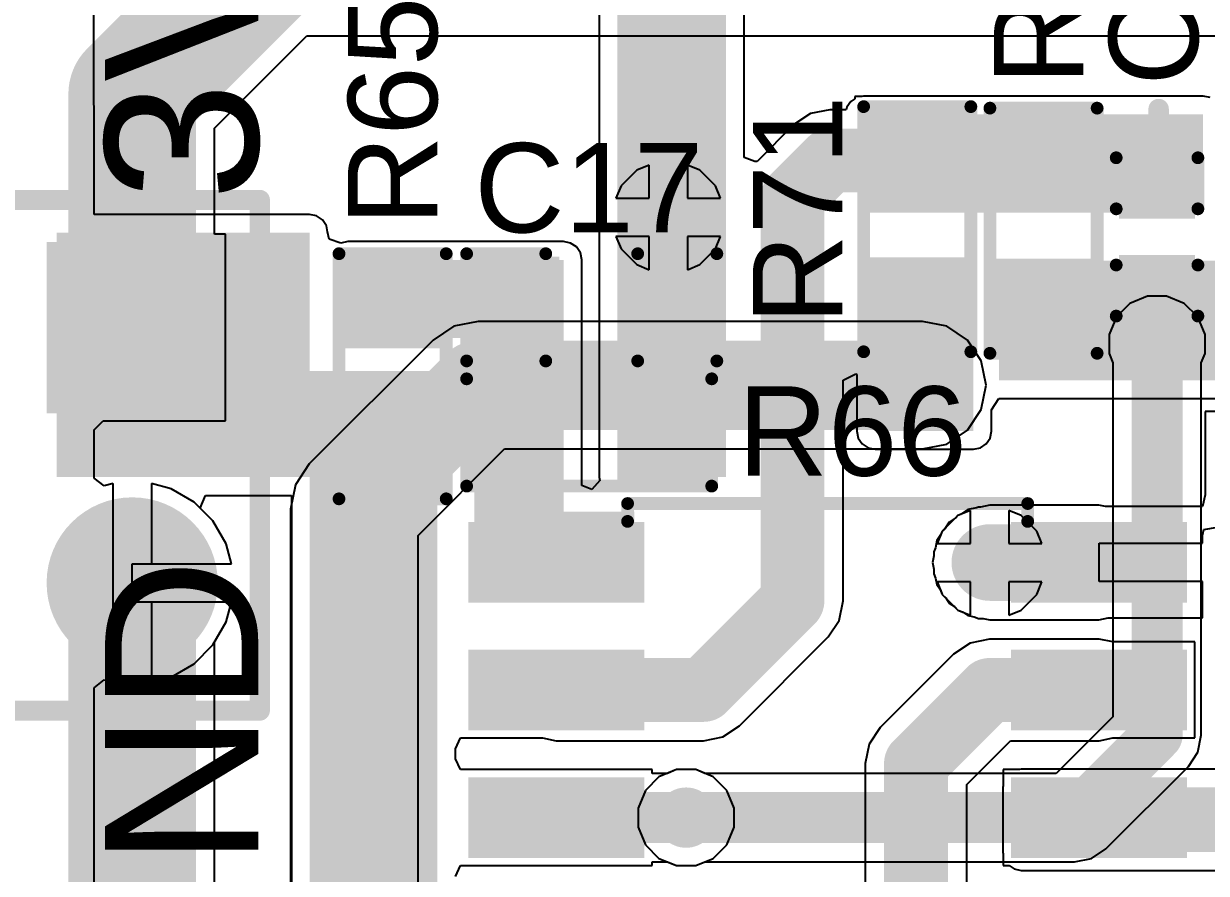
# Model space of a CAD drawing. Header units: millimetres. Extents: x -0.28 to 2.08, y -0.28 to 2.74.
# Drawn here: x -0.0436 to 0.4197, y 2.1007 to 2.4334 of the extents above; entities that cross this region are included whole.
import ezdxf

# ---------------------------------------------------------------- set-up
doc = ezdxf.new("R2010")
doc.units = ezdxf.units.MM
doc.header["$MEASUREMENT"] = 0
for name, color, linetype in [('BottomLayer', 5, 'Continuous'), ('BottomSolder', 6, 'Continuous'), ('MultiLayer', 9, 'Continuous'), ('PadHoleLayer', 156, 'Continuous'), ('TopLayer', 1, 'Continuous'), ('TopOverlay', 2, 'Continuous'), ('TopPaste', 8, 'Continuous'), ('TopSolder', 216, 'Continuous'), ('ViaHoleLayer', 16, 'Continuous')]:
    doc.layers.add(name, color=color, linetype=linetype)
doc.styles.add('Arial', font='arial.ttf', dxfattribs={"height": 0.2})

# ---------------------------------------------------------------- blocks, each defined once
blk = doc.blocks.new('SOIC_8_7')
at = {"layer": 'TopLayer'}
for points in [[(-0.0757874, 0.086811), (-0.0757874, 0.063189), (-0.136811, 0.063189), (-0.136811, 0.086811)], [(0.136811, 0.086811), (0.136811, 0.063189), (0.0757874, 0.063189), (0.0757874, 0.086811)], [(-0.0757874, 0.036811), (-0.0757874, 0.013189), (-0.136811, 0.013189), (-0.136811, 0.036811)], [(0.136811, 0.036811), (0.136811, 0.013189), (0.0757874, 0.013189), (0.0757874, 0.036811)], [(-0.0757874, -0.013189), (-0.0757874, -0.036811), (-0.136811, -0.036811), (-0.136811, -0.013189)], [(0.136811, -0.013189), (0.136811, -0.036811), (0.0757874, -0.036811), (0.0757874, -0.013189)], [(-0.0757874, -0.063189), (-0.0757874, -0.086811), (-0.136811, -0.086811), (-0.136811, -0.063189)], [(0.136811, -0.063189), (0.136811, -0.086811), (0.0757874, -0.086811), (0.0757874, -0.063189)]]:
    blk.add_hatch(color=1, dxfattribs=at).paths.add_polyline_path(points)
at = {"layer": 'TopOverlay'}
blk.add_hatch(color=2, dxfattribs=at).paths.add_polyline_path([(-0.072, 0.062), (-0.059, 0.062), (-0.059, 0.088), (-0.072, 0.088)])
at = {"layer": 'TopPaste'}
for points in [[(-0.0757874, 0.086811), (-0.0757874, 0.063189), (-0.136811, 0.063189), (-0.136811, 0.086811)], [(0.136811, 0.086811), (0.136811, 0.063189), (0.0757874, 0.063189), (0.0757874, 0.086811)], [(-0.0757874, 0.036811), (-0.0757874, 0.013189), (-0.136811, 0.013189), (-0.136811, 0.036811)], [(0.136811, 0.036811), (0.136811, 0.013189), (0.0757874, 0.013189), (0.0757874, 0.036811)], [(-0.0757874, -0.013189), (-0.0757874, -0.036811), (-0.136811, -0.036811), (-0.136811, -0.013189)], [(0.136811, -0.013189), (0.136811, -0.036811), (0.0757874, -0.036811), (0.0757874, -0.013189)], [(-0.0757874, -0.063189), (-0.0757874, -0.086811), (-0.136811, -0.086811), (-0.136811, -0.063189)], [(0.136811, -0.063189), (0.136811, -0.086811), (0.0757874, -0.086811), (0.0757874, -0.063189)]]:
    blk.add_hatch(color=8, dxfattribs=at).paths.add_polyline_path(points)
at = {"layer": 'TopSolder'}
for points in [[(-0.0717874, 0.090811), (-0.0717874, 0.059189), (-0.140811, 0.059189), (-0.140811, 0.090811)], [(0.140811, 0.090811), (0.140811, 0.059189), (0.0717874, 0.059189), (0.0717874, 0.090811)], [(-0.0717874, 0.040811), (-0.0717874, 0.009189), (-0.140811, 0.009189), (-0.140811, 0.040811)], [(0.140811, 0.040811), (0.140811, 0.009189), (0.0717874, 0.009189), (0.0717874, 0.040811)], [(-0.0717874, -0.009189), (-0.0717874, -0.040811), (-0.140811, -0.040811), (-0.140811, -0.009189)], [(0.140811, -0.009189), (0.140811, -0.040811), (0.0717874, -0.040811), (0.0717874, -0.009189)], [(-0.0717874, -0.059189), (-0.0717874, -0.090811), (-0.140811, -0.090811), (-0.140811, -0.059189)], [(0.140811, -0.059189), (0.140811, -0.090811), (0.0717874, -0.090811), (0.0717874, -0.059189)]]:
    blk.add_hatch(color=216, dxfattribs=at).paths.add_polyline_path(points)
at = {"layer": 'TopOverlay', "const_width": 0.005}
for points in [[(-0.07837, 0.098), (-0.07837, 0.091)], [(0.07837, 0.098), (-0.07837, 0.098)], [(0.07837, 0.098), (0.07837, 0.091)], [(-0.143, 0.075), (-0.148, 0.08)], [(-0.148, 0.08), (-0.148, 0.07)], [(-0.143, 0.075), (-0.148, 0.07)], [(-0.07837, -0.091), (-0.07837, -0.098)], [(0.07837, -0.091), (0.07837, -0.098)], [(0.07837, -0.098), (-0.07837, -0.098)]]:
    blk.add_lwpolyline(points, dxfattribs=at)
at = {"layer": 'TopOverlay', "const_width": 0.0025}
for points in [[(-0.07962, 0.098, 1), (-0.07712, 0.098, 1)], [(-0.07962, 0.098, 1), (-0.07712, 0.098, 1)], [(0.07712, 0.098, 1), (0.07962, 0.098, 1)], [(0.07712, 0.098, 1), (0.07962, 0.098, 1)], [(-0.07962, 0.091, 1), (-0.07712, 0.091, 1)], [(0.07712, 0.091, 1), (0.07962, 0.091, 1)], [(-0.14925, 0.08, 1), (-0.14675, 0.08, 1)], [(-0.14925, 0.08, 1), (-0.14675, 0.08, 1)], [(-0.14425, 0.075, 1), (-0.14175, 0.075, 1)], [(-0.14425, 0.075, 1), (-0.14175, 0.075, 1)], [(-0.14925, 0.07, 1), (-0.14675, 0.07, 1)], [(-0.14925, 0.07, 1), (-0.14675, 0.07, 1)], [(-0.07962, -0.091, 1), (-0.07712, -0.091, 1)], [(0.07712, -0.091, 1), (0.07962, -0.091, 1)], [(-0.07962, -0.098, 1), (-0.07712, -0.098, 1)], [(-0.07962, -0.098, 1), (-0.07712, -0.098, 1)], [(0.07712, -0.098, 1), (0.07962, -0.098, 1)], [(0.07712, -0.098, 1), (0.07962, -0.098, 1)]]:
    blk.add_lwpolyline(points, format="xyb", close=True, dxfattribs=at)
blk = doc.blocks.new('R___0603_19')
at = {"layer": 'TopLayer'}
for points in [[(-0.015, 0.0175), (-0.015, -0.0175), (-0.045, -0.0175), (-0.045, 0.0175)], [(0.045, 0.0175), (0.045, -0.0175), (0.015, -0.0175), (0.015, 0.0175)]]:
    blk.add_hatch(color=1, dxfattribs=at).paths.add_polyline_path(points)
at = {"layer": 'TopPaste'}
for points in [[(-0.015, 0.0175), (-0.015, -0.0175), (-0.045, -0.0175), (-0.045, 0.0175)], [(0.045, 0.0175), (0.045, -0.0175), (0.015, -0.0175), (0.015, 0.0175)]]:
    blk.add_hatch(color=8, dxfattribs=at).paths.add_polyline_path(points)
at = {"layer": 'TopSolder'}
for points in [[(-0.011, 0.0215), (-0.011, -0.0215), (-0.049, -0.0215), (-0.049, 0.0215)], [(0.049, 0.0215), (0.049, -0.0215), (0.011, -0.0215), (0.011, 0.0215)]]:
    blk.add_hatch(color=216, dxfattribs=at).paths.add_polyline_path(points)
at = {"layer": 'TopOverlay', "const_width": 0.005}
for points in [[(-0.048, 0.021), (-0.048, -0.021)], [(-0.048, 0.021), (0.048, 0.021)], [(0.048, 0.021), (0.048, -0.021)], [(-0.048, -0.021), (0.048, -0.021)]]:
    blk.add_lwpolyline(points, dxfattribs=at)
at = {"layer": 'TopOverlay', "const_width": 0.0025}
for points in [[(-0.04925, 0.021, 1), (-0.04675, 0.021, 1)], [(-0.04925, 0.021, 1), (-0.04675, 0.021, 1)], [(0.04675, 0.021, 1), (0.04925, 0.021, 1)], [(0.04675, 0.021, 1), (0.04925, 0.021, 1)], [(-0.04925, -0.021, 1), (-0.04675, -0.021, 1)], [(-0.04925, -0.021, 1), (-0.04675, -0.021, 1)], [(0.04675, -0.021, 1), (0.04925, -0.021, 1)], [(0.04675, -0.021, 1), (0.04925, -0.021, 1)]]:
    blk.add_lwpolyline(points, format="xyb", close=True, dxfattribs=at)
blk = doc.blocks.new('R___0603_20')
at = {"layer": 'TopLayer'}
for points in [[(-0.015, 0.0175), (-0.015, -0.0175), (-0.045, -0.0175), (-0.045, 0.0175)], [(0.045, 0.0175), (0.045, -0.0175), (0.015, -0.0175), (0.015, 0.0175)]]:
    blk.add_hatch(color=1, dxfattribs=at).paths.add_polyline_path(points)
at = {"layer": 'TopPaste'}
for points in [[(-0.015, 0.0175), (-0.015, -0.0175), (-0.045, -0.0175), (-0.045, 0.0175)], [(0.045, 0.0175), (0.045, -0.0175), (0.015, -0.0175), (0.015, 0.0175)]]:
    blk.add_hatch(color=8, dxfattribs=at).paths.add_polyline_path(points)
at = {"layer": 'TopSolder'}
for points in [[(-0.011, 0.0215), (-0.011, -0.0215), (-0.049, -0.0215), (-0.049, 0.0215)], [(0.049, 0.0215), (0.049, -0.0215), (0.011, -0.0215), (0.011, 0.0215)]]:
    blk.add_hatch(color=216, dxfattribs=at).paths.add_polyline_path(points)
at = {"layer": 'TopOverlay', "const_width": 0.005}
for points in [[(0.048, 0.021), (-0.048, 0.021)], [(-0.048, -0.021), (-0.048, 0.021)], [(0.048, -0.021), (0.048, 0.021)], [(0.048, -0.021), (-0.048, -0.021)]]:
    blk.add_lwpolyline(points, dxfattribs=at)
at = {"layer": 'TopOverlay', "const_width": 0.0025}
for points in [[(-0.04925, 0.021, 1), (-0.04675, 0.021, 1)], [(-0.04925, 0.021, 1), (-0.04675, 0.021, 1)], [(0.04675, 0.021, 1), (0.04925, 0.021, 1)], [(0.04675, 0.021, 1), (0.04925, 0.021, 1)], [(-0.04925, -0.021, 1), (-0.04675, -0.021, 1)], [(-0.04925, -0.021, 1), (-0.04675, -0.021, 1)], [(0.04675, -0.021, 1), (0.04925, -0.021, 1)], [(0.04675, -0.021, 1), (0.04925, -0.021, 1)]]:
    blk.add_lwpolyline(points, format="xyb", close=True, dxfattribs=at)
blk = doc.blocks.new('R___0603_25')
at = {"layer": 'TopLayer'}
for points in [[(-0.015, 0.0175), (-0.015, -0.0175), (-0.045, -0.0175), (-0.045, 0.0175)], [(0.045, 0.0175), (0.045, -0.0175), (0.015, -0.0175), (0.015, 0.0175)]]:
    blk.add_hatch(color=1, dxfattribs=at).paths.add_polyline_path(points)
at = {"layer": 'TopPaste'}
for points in [[(-0.015, 0.0175), (-0.015, -0.0175), (-0.045, -0.0175), (-0.045, 0.0175)], [(0.045, 0.0175), (0.045, -0.0175), (0.015, -0.0175), (0.015, 0.0175)]]:
    blk.add_hatch(color=8, dxfattribs=at).paths.add_polyline_path(points)
at = {"layer": 'TopSolder'}
for points in [[(-0.011, 0.0215), (-0.011, -0.0215), (-0.049, -0.0215), (-0.049, 0.0215)], [(0.049, 0.0215), (0.049, -0.0215), (0.011, -0.0215), (0.011, 0.0215)]]:
    blk.add_hatch(color=216, dxfattribs=at).paths.add_polyline_path(points)
at = {"layer": 'TopOverlay', "const_width": 0.005}
for points in [[(-0.048, 0.021), (0.048, 0.021)], [(-0.048, -0.021), (-0.048, 0.021)], [(0.048, -0.021), (0.048, 0.021)], [(-0.048, -0.021), (0.048, -0.021)]]:
    blk.add_lwpolyline(points, dxfattribs=at)
at = {"layer": 'TopOverlay', "const_width": 0.0025}
for points in [[(-0.04925, 0.021, 1), (-0.04675, 0.021, 1)], [(-0.04925, 0.021, 1), (-0.04675, 0.021, 1)], [(0.04675, 0.021, 1), (0.04925, 0.021, 1)], [(0.04675, 0.021, 1), (0.04925, 0.021, 1)], [(-0.04925, -0.021, 1), (-0.04675, -0.021, 1)], [(-0.04925, -0.021, 1), (-0.04675, -0.021, 1)], [(0.04675, -0.021, 1), (0.04925, -0.021, 1)], [(0.04675, -0.021, 1), (0.04925, -0.021, 1)]]:
    blk.add_lwpolyline(points, format="xyb", close=True, dxfattribs=at)
blk = doc.blocks.new('R___0603_26')
at = {"layer": 'TopLayer'}
for points in [[(-0.015, 0.0175), (-0.015, -0.0175), (-0.045, -0.0175), (-0.045, 0.0175)], [(0.045, 0.0175), (0.045, -0.0175), (0.015, -0.0175), (0.015, 0.0175)]]:
    blk.add_hatch(color=1, dxfattribs=at).paths.add_polyline_path(points)
at = {"layer": 'TopPaste'}
for points in [[(-0.015, 0.0175), (-0.015, -0.0175), (-0.045, -0.0175), (-0.045, 0.0175)], [(0.045, 0.0175), (0.045, -0.0175), (0.015, -0.0175), (0.015, 0.0175)]]:
    blk.add_hatch(color=8, dxfattribs=at).paths.add_polyline_path(points)
at = {"layer": 'TopSolder'}
for points in [[(-0.011, 0.0215), (-0.011, -0.0215), (-0.049, -0.0215), (-0.049, 0.0215)], [(0.049, 0.0215), (0.049, -0.0215), (0.011, -0.0215), (0.011, 0.0215)]]:
    blk.add_hatch(color=216, dxfattribs=at).paths.add_polyline_path(points)
at = {"layer": 'TopOverlay', "const_width": 0.005}
for points in [[(0.048, 0.021), (-0.048, 0.021)], [(-0.048, -0.021), (-0.048, 0.021)], [(0.048, -0.021), (0.048, 0.021)], [(0.048, -0.021), (-0.048, -0.021)]]:
    blk.add_lwpolyline(points, dxfattribs=at)
at = {"layer": 'TopOverlay', "const_width": 0.0025}
for points in [[(-0.04925, 0.021, 1), (-0.04675, 0.021, 1)], [(-0.04925, 0.021, 1), (-0.04675, 0.021, 1)], [(0.04675, 0.021, 1), (0.04925, 0.021, 1)], [(0.04675, 0.021, 1), (0.04925, 0.021, 1)], [(-0.04925, -0.021, 1), (-0.04675, -0.021, 1)], [(-0.04925, -0.021, 1), (-0.04675, -0.021, 1)], [(0.04675, -0.021, 1), (0.04925, -0.021, 1)], [(0.04675, -0.021, 1), (0.04925, -0.021, 1)]]:
    blk.add_lwpolyline(points, format="xyb", close=True, dxfattribs=at)
blk = doc.blocks.new('HDR1X2__89')
at = {"layer": 'BottomLayer'}
blk.add_hatch(color=5, dxfattribs=at).paths.add_polyline_path([(-0.02952755, 0.02952755), (0.02952755, 0.02952755), (0.02952755, -0.02952755), (-0.02952755, -0.02952755)])
h = blk.add_hatch(color=5, dxfattribs=at)
edge = h.paths.add_edge_path()
edge.add_arc((0.1, 0), 0.0295275, 0, 360)
at = {"layer": 'BottomSolder'}
blk.add_hatch(color=6, dxfattribs=at).paths.add_polyline_path([(-0.03352755, 0.03352755), (0.03352755, 0.03352755), (0.03352755, -0.03352755), (-0.03352755, -0.03352755)])
h = blk.add_hatch(color=6, dxfattribs=at)
edge = h.paths.add_edge_path()
edge.add_arc((0.1, 0), 0.0335275, 0, 360)
at = {"layer": 'MultiLayer'}
blk.add_hatch(color=9, dxfattribs=at).paths.add_polyline_path([(-0.02952755, 0.02952755), (0.02952755, 0.02952755), (0.02952755, -0.02952755), (-0.02952755, -0.02952755)])
h = blk.add_hatch(color=9, dxfattribs=at)
edge = h.paths.add_edge_path()
edge.add_arc((0.1, 0), 0.0295275, 0, 360)
at = {"layer": 'PadHoleLayer'}
h = blk.add_hatch(color=156, dxfattribs=at)
edge = h.paths.add_edge_path()
edge.add_arc((0, 0), 0.0177165, 0, 360)
h = blk.add_hatch(color=156, dxfattribs=at)
edge = h.paths.add_edge_path()
edge.add_arc((0.1, 0), 0.0177165, 0, 360)
at = {"layer": 'TopLayer'}
blk.add_hatch(color=1, dxfattribs=at).paths.add_polyline_path([(-0.02952755, 0.02952755), (0.02952755, 0.02952755), (0.02952755, -0.02952755), (-0.02952755, -0.02952755)])
h = blk.add_hatch(color=1, dxfattribs=at)
edge = h.paths.add_edge_path()
edge.add_arc((0.1, 0), 0.0295275, 0, 360)
at = {"layer": 'TopSolder'}
blk.add_hatch(color=216, dxfattribs=at).paths.add_polyline_path([(-0.03352755, 0.03352755), (0.03352755, 0.03352755), (0.03352755, -0.03352755), (-0.03352755, -0.03352755)])
h = blk.add_hatch(color=216, dxfattribs=at)
edge = h.paths.add_edge_path()
edge.add_arc((0.1, 0), 0.0335275, 0, 360)
at = {"layer": 'TopOverlay', "const_width": 0.007874}
for points in [[(-0.05, -0.05), (-0.05, 0.05)], [(0.15, 0.05), (-0.05, 0.05)], [(0.15, -0.05), (0.15, 0.05)], [(0.15, -0.05), (-0.05, -0.05)]]:
    blk.add_lwpolyline(points, dxfattribs=at)
at = {"layer": 'TopOverlay', "const_width": 0.003937}
for points in [[(-0.0519685, 0.05, 1), (-0.0480315, 0.05, 1)], [(-0.0519685, 0.05, 1), (-0.0480315, 0.05, 1)], [(0.1480315, 0.05, 1), (0.1519685, 0.05, 1)], [(0.1480315, 0.05, 1), (0.1519685, 0.05, 1)], [(-0.0519685, -0.05, 1), (-0.0480315, -0.05, 1)], [(-0.0519685, -0.05, 1), (-0.0480315, -0.05, 1)], [(0.1480315, -0.05, 1), (0.1519685, -0.05, 1)], [(0.1480315, -0.05, 1), (0.1519685, -0.05, 1)]]:
    blk.add_lwpolyline(points, format="xyb", close=True, dxfattribs=at)
blk = doc.blocks.new('C___0402_91')
at = {"layer": 'TopLayer'}
for points in [[(-0.0275, -0.0125), (-0.0275, 0.0125), (-0.0095, 0.0125), (-0.0095, -0.0125)], [(0.0095, -0.0125), (0.0095, 0.0125), (0.0275, 0.0125), (0.0275, -0.0125)]]:
    blk.add_hatch(color=1, dxfattribs=at).paths.add_polyline_path(points)
at = {"layer": 'TopPaste'}
for points in [[(-0.0275, -0.0125), (-0.0275, 0.0125), (-0.0095, 0.0125), (-0.0095, -0.0125)], [(0.0095, -0.0125), (0.0095, 0.0125), (0.0275, 0.0125), (0.0275, -0.0125)]]:
    blk.add_hatch(color=8, dxfattribs=at).paths.add_polyline_path(points)
at = {"layer": 'TopSolder'}
for points in [[(-0.0298622, -0.0148622), (-0.0298622, 0.0148622), (-0.0071378, 0.0148622), (-0.0071378, -0.0148622)], [(0.0071378, -0.0148622), (0.0071378, 0.0148622), (0.0298622, 0.0148622), (0.0298622, -0.0148622)]]:
    blk.add_hatch(color=216, dxfattribs=at).paths.add_polyline_path(points)
at = {"layer": 'TopOverlay', "const_width": 0.005}
for points in [[(-0.011, 0.016), (-0.031, 0.016)], [(-0.031, -0.016), (-0.031, 0.016)], [(0.031, 0.016), (0.011, 0.016)], [(0.031, -0.016), (0.031, 0.016)], [(-0.011, -0.016), (-0.031, -0.016)], [(0.031, -0.016), (0.011, -0.016)]]:
    blk.add_lwpolyline(points, dxfattribs=at)
at = {"layer": 'TopOverlay', "const_width": 0.0025}
for points in [[(-0.03225, 0.016, 1), (-0.02975, 0.016, 1)], [(-0.03225, 0.016, 1), (-0.02975, 0.016, 1)], [(-0.01225, 0.016, 1), (-0.00975, 0.016, 1)], [(0.00975, 0.016, 1), (0.01225, 0.016, 1)], [(0.02975, 0.016, 1), (0.03225, 0.016, 1)], [(0.02975, 0.016, 1), (0.03225, 0.016, 1)], [(-0.03225, -0.016, 1), (-0.02975, -0.016, 1)], [(-0.03225, -0.016, 1), (-0.02975, -0.016, 1)], [(-0.01225, -0.016, 1), (-0.00975, -0.016, 1)], [(0.00975, -0.016, 1), (0.01225, -0.016, 1)], [(0.02975, -0.016, 1), (0.03225, -0.016, 1)], [(0.02975, -0.016, 1), (0.03225, -0.016, 1)]]:
    blk.add_lwpolyline(points, format="xyb", close=True, dxfattribs=at)
blk = doc.blocks.new('C___0603_95')
at = {"layer": 'TopLayer'}
for points in [[(-0.015, 0.0175), (-0.015, -0.0175), (-0.045, -0.0175), (-0.045, 0.0175)], [(0.045, 0.0175), (0.045, -0.0175), (0.015, -0.0175), (0.015, 0.0175)]]:
    blk.add_hatch(color=1, dxfattribs=at).paths.add_polyline_path(points)
at = {"layer": 'TopPaste'}
for points in [[(-0.015, 0.0175), (-0.015, -0.0175), (-0.045, -0.0175), (-0.045, 0.0175)], [(0.045, 0.0175), (0.045, -0.0175), (0.015, -0.0175), (0.015, 0.0175)]]:
    blk.add_hatch(color=8, dxfattribs=at).paths.add_polyline_path(points)
at = {"layer": 'TopSolder'}
for points in [[(-0.0126378, 0.0198622), (-0.0126378, -0.0198622), (-0.0473622, -0.0198622), (-0.0473622, 0.0198622)], [(0.0473622, 0.0198622), (0.0473622, -0.0198622), (0.0126378, -0.0198622), (0.0126378, 0.0198622)]]:
    blk.add_hatch(color=216, dxfattribs=at).paths.add_polyline_path(points)
at = {"layer": 'TopOverlay', "const_width": 0.005}
for points in [[(-0.049, 0.021), (-0.049, -0.021)], [(-0.018, 0.021), (-0.049, 0.021)], [(0.049, 0.021), (0.018, 0.021)], [(0.049, 0.021), (0.049, -0.021)], [(-0.018, -0.021), (-0.049, -0.021)], [(0.049, -0.021), (0.018, -0.021)]]:
    blk.add_lwpolyline(points, dxfattribs=at)
at = {"layer": 'TopOverlay', "const_width": 0.0025}
for points in [[(-0.05025, 0.021, 1), (-0.04775, 0.021, 1)], [(-0.05025, 0.021, 1), (-0.04775, 0.021, 1)], [(-0.01925, 0.021, 1), (-0.01675, 0.021, 1)], [(0.01675, 0.021, 1), (0.01925, 0.021, 1)], [(0.04775, 0.021, 1), (0.05025, 0.021, 1)], [(0.04775, 0.021, 1), (0.05025, 0.021, 1)], [(-0.05025, -0.021, 1), (-0.04775, -0.021, 1)], [(-0.05025, -0.021, 1), (-0.04775, -0.021, 1)], [(-0.01925, -0.021, 1), (-0.01675, -0.021, 1)], [(0.01675, -0.021, 1), (0.01925, -0.021, 1)], [(0.04775, -0.021, 1), (0.05025, -0.021, 1)], [(0.04775, -0.021, 1), (0.05025, -0.021, 1)]]:
    blk.add_lwpolyline(points, format="xyb", close=True, dxfattribs=at)

msp = doc.modelspace()

# ---------------------------------------------------------------- hatches: boundary and pattern name
at = {"layer": 'BottomLayer'}
h = msp.add_hatch(color=5, dxfattribs=at)
edge = h.paths.add_edge_path()
edge.add_arc((0.2089454, 2.3575614), 0.011811, 0, 360)
h = msp.add_hatch(color=5, dxfattribs=at)
edge = h.paths.add_edge_path()
edge.add_arc((0.4003807, 2.3079449), 0.011811, 0, 360)
h = msp.add_hatch(color=5, dxfattribs=at)
edge = h.paths.add_edge_path()
edge.add_arc((0.3084449, 2.2918504), 0.011811, 0, 360)
h = msp.add_hatch(color=5, dxfattribs=at)
edge = h.paths.add_edge_path()
edge.add_arc((0.3347642, 2.2223006), 0.011811, 0, 360)
h = msp.add_hatch(color=5, dxfattribs=at)
edge = h.paths.add_edge_path()
edge.add_arc((0.2159141, 2.1225086), 0.011811, 0, 360)
at = {"layer": 'TopLayer'}
for points in [[(0.189, 2.255847), (0.2315594, 2.255847), (0.2315594, 2.5946342), (0.189, 2.5946342)], [(0.2854449, 2.3594169), (0.4184391, 2.3594169), (0.4184391, 2.3979449), (0.2854449, 2.3979449)], [(-0.0305827, 2.2644095), (0.0684453, 2.2644095), (0.0684453, 2.3515613), (-0.0305827, 2.3515613)], [(0.0284725, 2.2644095), (0.0684453, 2.2644095), (0.0684453, 2.3515613), (0.0284725, 2.3515613)], [(0.0834449, 2.3103504), (0.1639453, 2.3103504), (0.1639453, 2.3409454), (0.0834449, 2.3409454)], [(0.1329454, 2.2106976), (0.1679454, 2.2106976), (0.1679454, 2.3409454), (0.1329454, 2.3409454)], [(0.1929454, 2.255847), (0.2239454, 2.255847), (0.2239454, 2.3398504), (0.1929454, 2.3398504)], [(0.3384128, 2.2938174), (0.4611868, 2.2938174), (0.4611868, 2.340635), (0.3384128, 2.340635)], [(0.2899449, 2.2738922), (0.3284449, 2.2738922), (0.3284449, 2.3379448), (0.2899449, 2.3379448)], [(-0.0305827, 2.255847), (0.1184449, 2.255847), (0.1184449, 2.297423), (-0.0305827, 2.297423)], [(0.0684454, 1.9949454), (0.1184448, 1.9949454), (0.1184448, 2.2803504), (0.0684454, 2.2803504)], [(0.1345466, 2.2106976), (0.1955702, 2.2106976), (0.1955702, 2.2423814), (0.1345466, 2.2423814)], [(0.347145, 2.109), (0.4637638, 2.109), (0.4637638, 2.1343196), (0.347145, 2.1343196)]]:
    msp.add_hatch(color=1, dxfattribs=at).paths.add_polyline_path(points)
h = msp.add_hatch(color=1, dxfattribs=at)
edge = h.paths.add_edge_path()
edge.add_arc((0.2089454, 2.3575614), 0.011811, 0, 360)
h = msp.add_hatch(color=1, dxfattribs=at)
edge = h.paths.add_edge_path()
edge.add_arc((0.4003807, 2.3079449), 0.011811, 0, 360)
h = msp.add_hatch(color=1, dxfattribs=at)
edge = h.paths.add_edge_path()
edge.add_arc((0.3084449, 2.2918504), 0.011811, 0, 360)
h = msp.add_hatch(color=1, dxfattribs=at)
edge = h.paths.add_edge_path()
edge.add_arc((0.3347642, 2.2223006), 0.011811, 0, 360)
h = msp.add_hatch(color=1, dxfattribs=at)
edge = h.paths.add_edge_path()
edge.add_arc((0.2159141, 2.1225086), 0.011811, 0, 360)
at = {"layer": 'ViaHoleLayer'}
h = msp.add_hatch(color=16, dxfattribs=at)
edge = h.paths.add_edge_path()
edge.add_arc((0.2089454, 2.3575614), 0.0059055, 0, 360)
h = msp.add_hatch(color=16, dxfattribs=at)
edge = h.paths.add_edge_path()
edge.add_arc((0.4003807, 2.3079449), 0.0059055, 0, 360)
h = msp.add_hatch(color=16, dxfattribs=at)
edge = h.paths.add_edge_path()
edge.add_arc((0.3084449, 2.2918504), 0.0059055, 0, 360)
h = msp.add_hatch(color=16, dxfattribs=at)
edge = h.paths.add_edge_path()
edge.add_arc((0.3347642, 2.2223006), 0.0059055, 0, 360)
h = msp.add_hatch(color=16, dxfattribs=at)
edge = h.paths.add_edge_path()
edge.add_arc((0.2159141, 2.1225086), 0.0059055, 0, 360)

# ---------------------------------------------------------------- linework, layer by layer
at = {"layer": 'BottomLayer'}
for p, q in [((0.031221, 2.3925616), (0.0673283, 2.4286688)), ((0.0673283, 2.4286688), (0.4936378, 2.4286688)), ((0.031221, 2.350937), (0.031221, 2.3925616)), ((0.2014454, 2.3780629), (0.1965905, 2.3760519)), ((0.2014454, 2.3650614), (0.2014454, 2.3780629)), ((0.2213003, 2.3760519), (0.2164454, 2.3780629)), ((0.2164454, 2.3780629), (0.2164454, 2.3650614)), ((0.1965905, 2.3760519), (0.1904549, 2.3699163)), ((0.2274359, 2.3699163), (0.2213003, 2.3760519)), ((0.1904549, 2.3699163), (0.1884439, 2.3650614)), ((0.2294469, 2.3650614), (0.2274359, 2.3699163)), ((0.1884439, 2.3650614), (0.2014454, 2.3650614)), ((0.2164454, 2.3650614), (0.2294469, 2.3650614)), ((0.0354724, 2.350937), (0.031221, 2.350937)), ((0.0354724, 2.277882), (0.0354724, 2.350937)), ((0.2014454, 2.3500614), (0.1884439, 2.3500614)), ((0.1884439, 2.3500614), (0.1904549, 2.3452065)), ((0.2014454, 2.3370599), (0.2014454, 2.3500614)), ((0.2294469, 2.3500614), (0.2164454, 2.3500614)), ((0.2164454, 2.3500614), (0.2164454, 2.3370599)), ((0.2274359, 2.3452065), (0.2294469, 2.3500614)), ((0.1904549, 2.3452065), (0.1965905, 2.3390709)), ((0.2213003, 2.3390709), (0.2274359, 2.3452065)), ((0.1965905, 2.3390709), (0.2014454, 2.3370599)), ((0.2164454, 2.3370599), (0.2213003, 2.3390709)), ((0.396639, 2.3267559), (0.3897251, 2.3238921)), ((0.4041224, 2.3267559), (0.396639, 2.3267559)), ((0.4110363, 2.3238921), (0.4041224, 2.3267559)), ((0.3897251, 2.3238921), (0.3844335, 2.3186005)), ((0.4163279, 2.3186005), (0.4110363, 2.3238921)), ((0.1344644, 2.3168304), (0.124905, 2.3149289)), ((0.3084449, 2.3168304), (0.1344644, 2.3168304)), ((0.3180043, 2.3149289), (0.3084449, 2.3168304)), ((0.3844335, 2.3186005), (0.3815697, 2.3116866)), ((0.4191917, 2.3116866), (0.4163279, 2.3186005)), ((0.124905, 2.3149289), (0.1168009, 2.3095139)), ((0.3261084, 2.3095139), (0.3180043, 2.3149289)), ((0.3815697, 2.3116866), (0.3815697, 2.3042032)), ((0.4191917, 2.3042032), (0.4191917, 2.3116866)), ((0.1168009, 2.3095139), (0.0682883, 2.2610013)), ((0.3315234, 2.3014098), (0.3261084, 2.3095139)), ((0.3815697, 2.3042032), (0.3830477, 2.300635)), ((0.4177137, 2.300635), (0.4191917, 2.3042032)), ((0.3334249, 2.2918504), (0.3315234, 2.3014098)), ((0.3830477, 2.300635), (0.3830477, 2.1619759)), ((0.4177137, 2.1547963), (0.4177137, 2.300635)), ((0.3315234, 2.282291), (0.3334249, 2.2918504)), ((0.3261084, 2.2741869), (0.3315234, 2.282291)), ((-0.0160153, 2.2743464), (-0.0124797, 2.277882)), ((-0.0124797, 2.277882), (0.0354724, 2.277882)), ((-0.016015, 2.2554297), (-0.0160153, 2.2743464)), ((0.3180043, 2.2687719), (0.3261084, 2.2741869)), ((0.1109318, 2.2329908), (0.1448114, 2.2668704)), ((0.1448114, 2.2668704), (0.3084449, 2.2668704)), ((0.3084449, 2.2668704), (0.3180043, 2.2687719)), ((0.0682883, 2.2610013), (0.0628733, 2.2528972)), ((-0.0120481, 2.2523858), (-0.016015, 2.2554297)), ((-0.008555, 2.2533218), (-0.0120481, 2.2523858)), ((-0.008555, 2.2144094), (-0.008555, 2.2533218)), ((0.014202, 2.2512433), (0.006445, 2.2533217)), ((0.006445, 2.2533217), (0.006445, 2.2219094)), ((0.0628733, 2.2528972), (0.0609718, 2.2433378)), ((0.0232154, 2.2460394), (0.014202, 2.2512433)), ((0.0305748, 2.23868), (0.0232154, 2.2460394)), ((0.0609718, 2.2433378), (0.0609718, 1.8859374)), ((0.3272642, 2.2428021), (0.3224093, 2.2407911)), ((0.3272642, 2.2298006), (0.3272642, 2.2428021)), ((0.3471191, 2.2407911), (0.3422642, 2.2428021)), ((0.3422642, 2.2428021), (0.3422642, 2.2298006)), ((0.0357787, 2.2296666), (0.0305748, 2.23868)), ((0.3224093, 2.2407911), (0.3162737, 2.2346555)), ((0.3532547, 2.2346555), (0.3471191, 2.2407911)), ((0.1109318, 1.8859374), (0.1109318, 2.2329908)), ((0.3162737, 2.2346555), (0.3142627, 2.2298006)), ((0.3552657, 2.2298006), (0.3532547, 2.2346555)), ((0.0378572, 2.2219094), (0.0357787, 2.2296666)), ((0.3142627, 2.2298006), (0.3272642, 2.2298006)), ((0.3422642, 2.2298006), (0.3552657, 2.2298006)), ((0.006445, 2.2219094), (0.0378572, 2.2219094)), ((-0.008555, 2.1754972), (-0.008555, 2.2144094)), ((0.3272642, 2.2148006), (0.3142627, 2.2148006)), ((0.3142627, 2.2148006), (0.3162737, 2.2099457)), ((0.3272642, 2.2017991), (0.3272642, 2.2148006)), ((0.3552657, 2.2148006), (0.3422642, 2.2148006)), ((0.3422642, 2.2148006), (0.3422642, 2.2017991)), ((0.3532547, 2.2099457), (0.3552657, 2.2148006)), ((0.3162737, 2.2099457), (0.3224093, 2.2038101)), ((0.3471191, 2.2038101), (0.3532547, 2.2099457)), ((0.0378571, 2.2069094), (0.006445, 2.2069094)), ((0.006445, 2.2069094), (0.006445, 2.1754973)), ((0.0357787, 2.1991524), (0.0378571, 2.2069094)), ((0.3224093, 2.2038101), (0.3272642, 2.2017991)), ((0.3422642, 2.2017991), (0.3471191, 2.2038101)), ((0.0305748, 2.190139), (0.0357787, 2.1991524)), ((0.0232154, 2.1827796), (0.0305748, 2.190139)), ((0.014202, 2.1775757), (0.0232154, 2.1827796)), ((0.006445, 2.1754973), (0.014202, 2.1775757)), ((-0.0160137, 2.173389), (-0.0120469, 2.1764328)), ((-0.016008, 1.7998213), (-0.0160137, 2.173389)), ((-0.0120469, 2.1764328), (-0.008555, 2.1754972)), ((0.3830477, 2.1619759), (0.3609134, 2.1398416)), ((0.4163943, 2.1481632), (0.4177137, 2.1547963)), ((0.412637, 2.14254), (0.4163943, 2.1481632)), ((0.2121724, 2.1413196), (0.2052585, 2.1384558)), ((0.2196558, 2.1413196), (0.2121724, 2.1413196)), ((0.223224, 2.1398416), (0.2196558, 2.1413196)), ((0.3803493, 2.1102523), (0.412637, 2.14254)), ((0.2052585, 2.1384558), (0.1999669, 2.1331642)), ((0.3609134, 2.1398416), (0.223224, 2.1398416)), ((0.1999669, 2.1331642), (0.1971031, 2.1262503)), ((0.1971031, 2.1262503), (0.1971031, 2.1187669)), ((0.1971031, 2.1187669), (0.1999669, 2.111853)), ((0.1999669, 2.111853), (0.2052585, 2.1065614)), ((0.3747261, 2.106495), (0.3803493, 2.1102523)), ((0.2052585, 2.1065614), (0.2121724, 2.1036976)), ((0.2121724, 2.1036976), (0.2196558, 2.1036976)), ((0.2196558, 2.1036976), (0.223224, 2.1051756)), ((0.223224, 2.1051756), (0.368093, 2.1051756)), ((0.368093, 2.1051756), (0.3747261, 2.106495))]:
    msp.add_line(p, q, dxfattribs=at)
for points, const_width in [([(-0.0010551, 2.4059307), (0.0539591, 2.4609449)], 0.05), ([(-0.0010551, 2.3144095), (-0.0010551, 2.4059307)], 0.05), ([(0.4003807, 2.1547963), (0.4003807, 2.3079449)], 0.02), ([(0.0859518, 2.2433378), (0.1344644, 2.2918504)], 0.035), ([(0.1344644, 2.2918504), (0.3084449, 2.2918504)], 0.035), ([(0.0859518, 1.8859374), (0.0859518, 2.2433378)], 0.035), ([(0.368093, 2.1225086), (0.4003807, 2.1547963)], 0.02), ([(0.2159141, 2.1225086), (0.368093, 2.1225086)], 0.02)]:
    msp.add_lwpolyline(points, dxfattribs=dict(at, const_width=const_width))
for points, const_width in [([(-0.0135551, 2.4059307, 1), (0.0114449, 2.4059307, 1)], 0.025), ([(-0.0135551, 2.4059307, 1), (0.0114449, 2.4059307, 1)], 0.025), ([(-0.0135551, 2.3144095, 1), (0.0114449, 2.3144095, 1)], 0.025), ([(0.3953807, 2.3079449, 1), (0.4053807, 2.3079449, 1)], 0.01), ([(0.1257144, 2.2918504, 1), (0.1432144, 2.2918504, 1)], 0.0175), ([(0.1257144, 2.2918504, 1), (0.1432144, 2.2918504, 1)], 0.0175), ([(0.2996949, 2.2918504, 1), (0.3171949, 2.2918504, 1)], 0.0175), ([(0.0772018, 2.2433378, 1), (0.0947018, 2.2433378, 1)], 0.0175), ([(0.0772018, 2.2433378, 1), (0.0947018, 2.2433378, 1)], 0.0175), ([(0.3953807, 2.1547963, 1), (0.4053807, 2.1547963, 1)], 0.01), ([(0.3953807, 2.1547963, 1), (0.4053807, 2.1547963, 1)], 0.01), ([(0.2109141, 2.1225086, 1), (0.2209141, 2.1225086, 1)], 0.01), ([(0.363093, 2.1225086, 1), (0.373093, 2.1225086, 1)], 0.01), ([(0.363093, 2.1225086, 1), (0.373093, 2.1225086, 1)], 0.01)]:
    msp.add_lwpolyline(points, format="xyb", close=True, dxfattribs=dict(at, const_width=const_width))
at = {"layer": 'TopLayer'}
for p, q in [((0.1818629, 2.5245366), (0.1818629, 2.255847)), ((-0.0160167, 2.3586985), (-0.0160189, 2.5007631)), ((0.2386965, 2.3810795), (0.2386965, 2.4589449)), ((0.2847557, 2.4049449), (0.2819449, 2.4049449)), ((0.2819449, 2.4049449), (0.2819449, 2.404025)), ((0.2854449, 2.405082), (0.2847557, 2.4049449)), ((0.4184392, 2.405082), (0.2854449, 2.405082)), ((0.4211704, 2.4045387), (0.4184392, 2.405082)), ((0.2722041, 2.3997377), (0.2645955, 2.3982243)), ((0.2786644, 2.3997377), (0.2722041, 2.3997377)), ((0.2788511, 2.4006761), (0.2786644, 2.3997377)), ((0.2803982, 2.4029916), (0.2788511, 2.4006761)), ((0.2819449, 2.404025), (0.2803982, 2.4029916)), ((0.2645955, 2.3982243), (0.2581454, 2.3939144)), ((0.2581454, 2.3939144), (0.2436965, 2.3794655)), ((0.2428577, 2.379512), (0.2386965, 2.3810795)), ((0.2436965, 2.3794655), (0.2428577, 2.379512)), ((0.0684454, 2.3586985), (-0.0160167, 2.3586985)), ((0.0711766, 2.3581552), (0.0684454, 2.3586985)), ((0.0734921, 2.3566081), (0.0711766, 2.3581552)), ((0.0750392, 2.3542926), (0.0734921, 2.3566081)), ((0.0755031, 2.3519604), (0.0750392, 2.3542926)), ((0.0760971, 2.3490534), (0.0755031, 2.3519604)), ((0.0807138, 2.3475392), (0.0760971, 2.3490534)), ((0.0834449, 2.3480825), (0.0807138, 2.3475392)), ((0.1679454, 2.3480825), (0.0834449, 2.3480825)), ((0.1706766, 2.3475392), (0.1679454, 2.3480825)), ((0.1729921, 2.3459921), (0.1706766, 2.3475392)), ((0.1745392, 2.3436766), (0.1729921, 2.3459921)), ((0.1750825, 2.3409454), (0.1745392, 2.3436766)), ((0.1750825, 2.2525975), (0.1750825, 2.3409454)), ((0.2774414, 2.2938188), (0.2824414, 2.2962819)), ((0.2774414, 2.2073485), (0.2774414, 2.2938188)), ((0.2824414, 2.2962819), (0.2828078, 2.2960003)), ((0.2828078, 2.2960003), (0.2828078, 2.2738922)), ((0.335582, 2.2821454), (0.3384129, 2.2866803)), ((0.3384129, 2.2866803), (0.4611868, 2.2866803)), ((0.335582, 2.2738922), (0.335582, 2.2821454)), ((0.4681868, 2.2815226), (0.4191868, 2.2815226)), ((0.4191868, 2.2815226), (0.4191868, 2.2488979)), ((0.2828078, 2.2738922), (0.2833511, 2.271161)), ((0.2833511, 2.271161), (0.2848982, 2.2688455)), ((0.3334916, 2.2688455), (0.3350387, 2.271161)), ((0.3350387, 2.271161), (0.335582, 2.2738922)), ((0.2848982, 2.2688455), (0.2872137, 2.2672984)), ((0.2872137, 2.2672984), (0.2899449, 2.2667551)), ((0.2899449, 2.2667551), (0.3284449, 2.2667551)), ((0.3284449, 2.2667551), (0.3311761, 2.2672984)), ((0.3311761, 2.2672984), (0.3334916, 2.2688455)), ((0.178954, 2.2509527), (0.1750825, 2.2525975)), ((0.1821164, 2.2545725), (0.178954, 2.2509527)), ((0.1818629, 2.255847), (0.1821164, 2.2545725)), ((0.0255449, 2.2437099), (0.027616, 2.2487099)), ((0.027616, 2.2487099), (0.0613083, 2.2487099)), ((0.0613083, 2.2487099), (0.0613083, 2.0843196)), ((0.4191868, 2.2488979), (0.4181685, 2.2443197)), ((0.0305748, 2.23868), (0.0255449, 2.2437099)), ((0.3262842, 2.2431281), (0.3234021, 2.2412023)), ((0.329684, 2.2438044), (0.3262842, 2.2431281)), ((0.3304257, 2.2441116), (0.329684, 2.2438044)), ((0.3312285, 2.2441116), (0.3304257, 2.2441116)), ((0.3348682, 2.2448356), (0.3312285, 2.2441116)), ((0.3775528, 2.2448356), (0.3348682, 2.2448356)), ((0.3801469, 2.2443196), (0.3775528, 2.2448356)), ((0.4141867, 2.2443196), (0.3801469, 2.2443196)), ((0.4181685, 2.2443197), (0.4141867, 2.2443196)), ((0.0357787, 2.2296666), (0.0305748, 2.23868)), ((0.3190071, 2.2382657), (0.3172415, 2.2356233)), ((0.3216495, 2.2400313), (0.3190071, 2.2382657)), ((0.3224093, 2.2407911), (0.3216495, 2.2400313)), ((0.3234021, 2.2412023), (0.3224093, 2.2407911)), ((0.3157499, 2.233391), (0.3141447, 2.2309886)), ((0.3162737, 2.2346555), (0.3157499, 2.233391)), ((0.3172415, 2.2356233), (0.3162737, 2.2346555)), ((0.4181686, 2.2329443), (0.4187076, 2.2353676)), ((0.4181686, 2.2300086), (0.4181686, 2.2329443)), ((0.4187076, 2.2353676), (0.4240373, 2.2363003)), ((0.0378572, 2.2219094), (0.0357787, 2.2296666)), ((0.3141447, 2.2309886), (0.313581, 2.2281547)), ((0.3776568, 2.2150086), (0.3776568, 2.2300086)), ((0.3776568, 2.2300086), (0.4181686, 2.2300086)), ((0.3129532, 2.2249987), (0.3124372, 2.2224046)), ((0.313581, 2.2281547), (0.3129532, 2.2266391)), ((0.3129532, 2.2266391), (0.3129532, 2.2249987)), ((-0.001055, 2.2069094), (-0.001055, 2.2219094)), ((-0.001055, 2.2219094), (0.0378572, 2.2219094)), ((0.3124372, 2.2224046), (0.3129532, 2.2198105)), ((0.3129532, 2.2198105), (0.3129532, 2.2179621)), ((0.3129532, 2.2179621), (0.3136606, 2.2162543)), ((0.3136606, 2.2162543), (0.3141447, 2.2138206)), ((0.4181686, 2.2150086), (0.3776568, 2.2150086)), ((0.4181686, 2.2006976), (0.4181686, 2.2150086)), ((0.3141447, 2.2138206), (0.3155232, 2.2117575)), ((0.3155232, 2.2117575), (0.3162737, 2.2099457)), ((0.3162737, 2.2099457), (0.3176604, 2.208559)), ((0.0378571, 2.2069094), (-0.001055, 2.2069094)), ((0.0357787, 2.1991524), (0.0378571, 2.2069094)), ((0.275928, 2.19974), (0.2774414, 2.2073485)), ((0.3176604, 2.208559), (0.3190071, 2.2065435)), ((0.3190071, 2.2065435), (0.3210226, 2.2051968)), ((0.3210226, 2.2051968), (0.3224093, 2.2038101)), ((0.3224093, 2.2038101), (0.3242211, 2.2030596)), ((0.3242211, 2.2030596), (0.3262842, 2.2016811)), ((0.3262842, 2.2016811), (0.3287179, 2.201197)), ((0.3287179, 2.201197), (0.3304257, 2.2004896)), ((0.3775528, 2.1999736), (0.3811925, 2.2006976)), ((0.3811925, 2.2006976), (0.4181686, 2.2006976)), ((0.031221, 2.1912582), (0.0357787, 2.1991524)), ((0.2716181, 2.1932898), (0.275928, 2.19974)), ((0.3304257, 2.2004896), (0.3322741, 2.2004896)), ((0.3322741, 2.2004896), (0.3348682, 2.1999736)), ((0.3348682, 2.1999736), (0.3775528, 2.1999736)), ((0.031221, 2.0359454), (0.031221, 2.1912582)), ((0.2367782, 2.1584499), (0.2716181, 2.1932898)), ((0.3347642, 2.1923906), (0.3271556, 2.1908772)), ((0.3776568, 2.1923906), (0.3347642, 2.1923906)), ((0.3830412, 2.1913196), (0.3776568, 2.1923906)), ((0.4151686, 2.1913196), (0.3830412, 2.1913196)), ((0.4151686, 2.1536976), (0.4151686, 2.1913196)), ((0.3271556, 2.1908772), (0.3207055, 2.1865673)), ((0.3207055, 2.1865673), (0.2918867, 2.1577485)), ((0.230328, 2.15414), (0.2367782, 2.1584499)), ((0.2918867, 2.1577485), (0.2875768, 2.1512983)), ((0.125582, 2.1495113), (0.1275467, 2.1536976)), ((0.1275467, 2.1536976), (0.159674, 2.1536976)), ((0.159674, 2.1536976), (0.1650584, 2.1526266)), ((0.1650584, 2.1526266), (0.2227195, 2.1526266)), ((0.2227195, 2.1526266), (0.230328, 2.15414)), ((0.2875768, 2.1512983), (0.2860634, 2.1436898)), ((0.3258274, 2.1354544), (0.3429996, 2.1526266)), ((0.3429996, 2.1526266), (0.3776568, 2.1526266)), ((0.3776568, 2.1526266), (0.3830412, 2.1536976)), ((0.3830412, 2.1536976), (0.4151686, 2.1536976)), ((0.125582, 2.1455058), (0.125582, 2.1495113)), ((0.1275467, 2.1413197), (0.125582, 2.1455058)), ((0.1305821, 2.1413196), (0.1275467, 2.1413197)), ((0.2025702, 2.1413196), (0.1305821, 2.1413196)), ((0.2025702, 2.1398416), (0.2025702, 2.1413196)), ((0.2121724, 2.1413196), (0.2086042, 2.1398416)), ((0.2196558, 2.1413196), (0.2121724, 2.1413196)), ((0.2265697, 2.1384558), (0.2196558, 2.1413196)), ((0.2860634, 2.1436898), (0.2860634, 1.9950469)), ((0.3464558, 2.1413196), (0.340145, 2.1413196)), ((0.340145, 2.1413196), (0.340145, 2.1350088)), ((0.347145, 2.1414567), (0.3464558, 2.1413196)), ((0.466, 2.1414567), (0.347145, 2.1414567)), ((0.2086042, 2.1398416), (0.2025702, 2.1398416)), ((0.2318613, 2.1331642), (0.2265697, 2.1384558)), ((0.2347251, 2.1262503), (0.2318613, 2.1331642)), ((0.3258274, 1.9868115), (0.3258274, 2.1354544)), ((0.340145, 2.1350088), (0.3400079, 2.1343196)), ((0.3400079, 2.1343196), (0.3400079, 2.109)), ((0.2347251, 2.1187669), (0.2347251, 2.1262503)), ((0.2318613, 2.111853), (0.2347251, 2.1187669)), ((0.2265697, 2.1065614), (0.2318613, 2.111853)), ((0.3400079, 2.109), (0.340145, 2.1083108)), ((0.340145, 2.1083108), (0.340145, 2.1036976)), ((0.125582, 2.0995113), (0.1275467, 2.1036975)), ((0.1275467, 2.1036975), (0.1305821, 2.1036976)), ((0.1305821, 2.1036976), (0.2025702, 2.1036976)), ((0.2025702, 2.1036976), (0.2025702, 2.1051756)), ((0.2025702, 2.1051756), (0.2086042, 2.1051756)), ((0.2086042, 2.1051756), (0.2121724, 2.1036976)), ((0.2121724, 2.1036976), (0.2196558, 2.1036976)), ((0.2196558, 2.1036976), (0.2265697, 2.1065614)), ((0.340145, 2.1036976), (0.342481, 2.1036976)), ((0.342481, 2.1036976), (0.3444138, 2.1024062)), ((0.3444138, 2.1024062), (0.347145, 2.1018629)), ((0.347145, 2.1018629), (0.4266267, 2.1018629))]:
    msp.add_line(p, q, dxfattribs=at)
for points, const_width in [([(0.2575594, 2.365211), (0.2722041, 2.3798557)], 0.025), ([(0.2722041, 2.3798557), (0.3053557, 2.3798557)], 0.025), ([(0.3053557, 2.3798557), (0.307855, 2.382355)], 0.025), ([(0.2575594, 2.2073485), (0.2575594, 2.365211)], 0.025), ([(0.2089454, 2.3223504), (0.2089454, 2.3515614)], 0.02), ([(0.2084454, 2.3228504), (0.2089454, 2.3223504)], 0.02), ([(-0.0010551, 2.0229449), (-0.0010551, 2.2144095)], 0.05), ([(0.3348682, 2.2224046), (0.3775528, 2.2224046)], 0.03), ([(0.3347642, 2.2223006), (0.3348682, 2.2224046)], 0.02), ([(0.3775528, 2.2224046), (0.3776568, 2.2225086)], 0.02), ([(0.2227195, 2.1725086), (0.2575594, 2.2073485)], 0.025), ([(0.1650584, 2.1725086), (0.2227195, 2.1725086)], 0.025), ([(0.3059454, 2.1436898), (0.3347642, 2.1725086)], 0.025), ([(0.3347642, 2.1725086), (0.3776568, 2.1725086)], 0.025), ([(0.3059454, 1.9868115), (0.3059454, 2.1436898)], 0.025), ([(0.1650584, 2.1225086), (0.2159141, 2.1225086)], 0.02)]:
    msp.add_lwpolyline(points, dxfattribs=dict(at, const_width=const_width))
for points, const_width in [([(0.2659541, 2.3798557, 1), (0.2784541, 2.3798557, 1)], 0.0125), ([(0.2659541, 2.3798557, 1), (0.2784541, 2.3798557, 1)], 0.0125), ([(0.2991057, 2.3798557, 1), (0.3116057, 2.3798557, 1)], 0.0125), ([(0.2991057, 2.3798557, 1), (0.3116057, 2.3798557, 1)], 0.0125), ([(0.301605, 2.382355, 1), (0.314105, 2.382355, 1)], 0.0125), ([(0.2513094, 2.365211, 1), (0.2638094, 2.365211, 1)], 0.0125), ([(0.2513094, 2.365211, 1), (0.2638094, 2.365211, 1)], 0.0125), ([(0.2039454, 2.3515614, 1), (0.2139454, 2.3515614, 1)], 0.01), ([(0.2034454, 2.3228504, 1), (0.2134454, 2.3228504, 1)], 0.01), ([(0.2039454, 2.3223504, 1), (0.2139454, 2.3223504, 1)], 0.01), ([(0.2039454, 2.3223504, 1), (0.2139454, 2.3223504, 1)], 0.01), ([(-0.0135551, 2.2144095, 1), (0.0114449, 2.2144095, 1)], 0.025), ([(0.3273682, 2.2224046, 1), (0.3423682, 2.2224046, 1)], 0.015), ([(0.3700528, 2.2224046, 1), (0.3850528, 2.2224046, 1)], 0.015), ([(0.3297642, 2.2223006, 1), (0.3397642, 2.2223006, 1)], 0.01), ([(0.3298682, 2.2224046, 1), (0.3398682, 2.2224046, 1)], 0.01), ([(0.3725528, 2.2224046, 1), (0.3825528, 2.2224046, 1)], 0.01), ([(0.3726568, 2.2225086, 1), (0.3826568, 2.2225086, 1)], 0.01), ([(0.2513094, 2.2073485, 1), (0.2638094, 2.2073485, 1)], 0.0125), ([(0.2513094, 2.2073485, 1), (0.2638094, 2.2073485, 1)], 0.0125), ([(0.1588084, 2.1725086, 1), (0.1713084, 2.1725086, 1)], 0.0125), ([(0.2164695, 2.1725086, 1), (0.2289695, 2.1725086, 1)], 0.0125), ([(0.2164695, 2.1725086, 1), (0.2289695, 2.1725086, 1)], 0.0125), ([(0.3285142, 2.1725086, 1), (0.3410142, 2.1725086, 1)], 0.0125), ([(0.3285142, 2.1725086, 1), (0.3410142, 2.1725086, 1)], 0.0125), ([(0.3714068, 2.1725086, 1), (0.3839068, 2.1725086, 1)], 0.0125), ([(0.2996954, 2.1436898, 1), (0.3121954, 2.1436898, 1)], 0.0125), ([(0.2996954, 2.1436898, 1), (0.3121954, 2.1436898, 1)], 0.0125), ([(0.1600584, 2.1225086, 1), (0.1700584, 2.1225086, 1)], 0.01), ([(0.2109141, 2.1225086, 1), (0.2209141, 2.1225086, 1)], 0.01)]:
    msp.add_lwpolyline(points, format="xyb", close=True, dxfattribs=dict(at, const_width=const_width))
at = {"layer": 'TopOverlay', "const_width": 0.008}
msp.add_lwpolyline([(0.401, 2.389), (0.401, 2.4)], dxfattribs=at)
at = {"layer": 'TopOverlay', "const_width": 0.004}
for points in [[(0.399, 2.4, 1), (0.403, 2.4, 1)], [(0.399, 2.389, 1), (0.403, 2.389, 1)]]:
    msp.add_lwpolyline(points, format="xyb", close=True, dxfattribs=at)

# ---------------------------------------------------------------- block references
for name, p, rotation in [('R___0603_20', (0.3064449, 2.3529449), 270), ('R___0603_19', (0.3559128, 2.3523557), 90), ('C___0402_91', (0.4003807, 2.3499169), 270), ('HDR1X2__89', (-0.0010551, 2.3144095), 270), ('R___0603_26', (0.1009449, 2.2953504), 270), ('C___0603_95', (0.1789454, 2.3223504), 180), ('SOIC_8_7', (0.2713576, 2.1475086), 180)]:
    msp.add_blockref(name, p, dxfattribs=dict(rotation=rotation))
msp.add_blockref('R___0603_25', (0.1779454, 2.273347))

# ---------------------------------------------------------------- texts
at = {"layer": 'TopOverlay', "style": 'Arial'}
for s, height, p in [('3V3', 0.06, (0.0482981, 2.3640648)), ('R72', 0.035, (0.3714943, 2.4093484)), ('C21', 0.035, (0.4164943, 2.4091799)), ('R65', 0.035, (0.1184392, 2.3542933)), ('R71', 0.035, (0.2770537, 2.3155968)), ('GND', 0.06, (0.0482981, 2.0379456))]:
    msp.add_text(s, height=height, rotation=90, dxfattribs=at).set_placement(p)
for s, p in [('C17', (0.132954, 2.3516811)), ('R66', (0.2361479, 2.2563979))]:
    msp.add_text(s, height=0.035, dxfattribs=at).set_placement(p)

doc.saveas('drawing.dxf')
